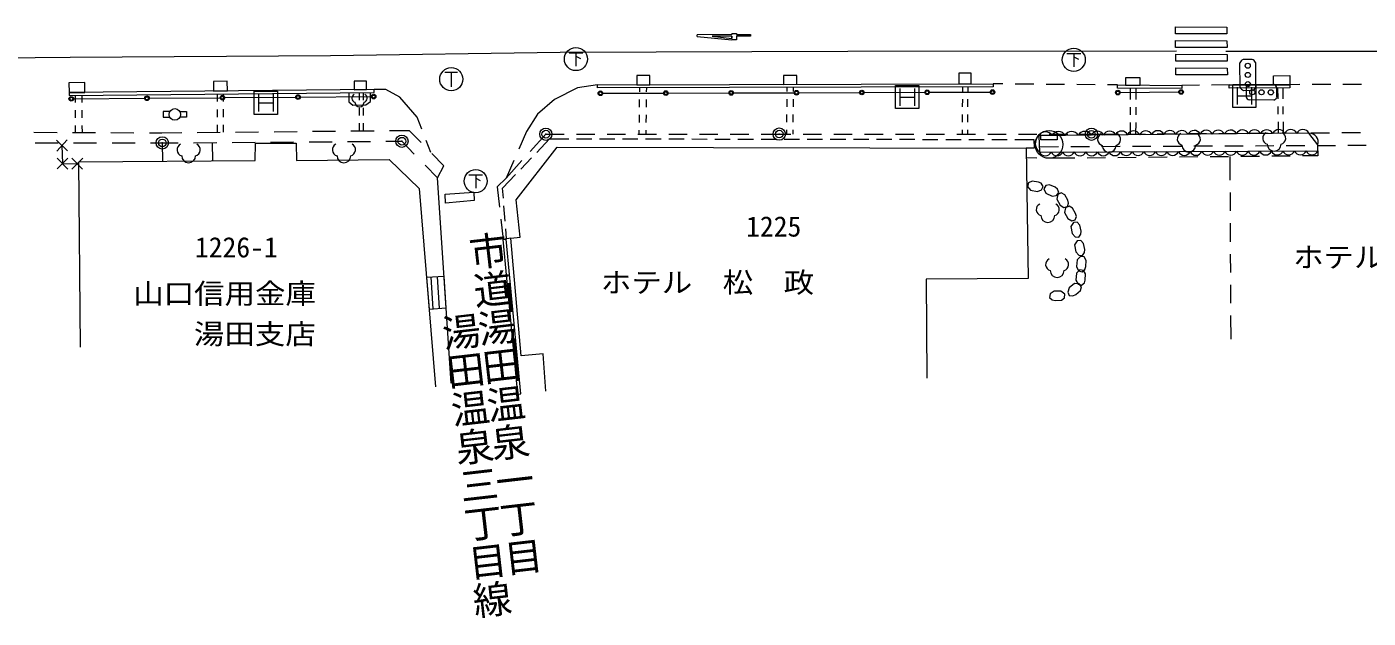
# Model space of a CAD drawing. Units: millimetres, scale not verified. Extents: x 40000 to 680000, y 20000 to 380000.
# Drawn here: x 403382 to 490553, y 250493 to 288907 of the extents above; entities that cross this region are included whole.
import ezdxf
from ezdxf.enums import TextEntityAlignment as Align

# ---------------------------------------------------------------- set-up
doc = ezdxf.new("R2010")
doc.units = ezdxf.units.MM
doc.header["$LTSCALE"] = 1000
doc.header["$PDMODE"] = 32
doc.header["$PDSIZE"] = 500
for name, color, linetype, lineweight in [('M-BGD', 7, 'Continuous', 13), ('M-BGD-EXST', 7, 'Continuous', 13), ('M-BMK-OTRS', 5, 'Continuous', 13), ('M-BMK-ROW', 30, 'Continuous', 13), ('M-STR-STRC', 7, 'Continuous', 13)]:
    doc.layers.add(name, color=color, linetype=linetype, lineweight=lineweight)
doc.layers.add('M-BMK-HTXT', color=7, linetype='Continuous')
doc.styles.add('@ＭＳ ゴシック', font='')
doc.styles.add('ＭＳ ゴシック', font='')
doc.styles.get('@ＭＳ ゴシック').set_extended_font_data('@MS Gothic')
doc.styles.get('ＭＳ ゴシック').set_extended_font_data('MS Gothic')

msp = doc.modelspace()

# ---------------------------------------------------------------- linework, layer by layer
at = {"layer": 'M-BGD'}
for p, q in [((482241, 284976), (482221, 286576)), ((483019, 286786), (482419, 286779)), ((483221, 286588), (483241, 284988)), ((440460, 285141), (439162, 284936)), ((459844, 283596), (459844, 285096)), ((459844, 285096), (461344, 285096)), ((461344, 285096), (461344, 283596)), ((466821, 285196), (466182, 285202)), ((468821, 285178), (467621, 285189)), ((470821, 285160), (469621, 285171)), ((472821, 285142), (471621, 285153)), ((474260, 285129), (473621, 285135)), ((479582, 285109), (478446, 285098)), ((481519, 285129), (480382, 285118)), ((481754, 283666), (481754, 285166)), ((481754, 285166), (483254, 285166)), ((482826, 285159), (484426, 285151)), ((483254, 285166), (483254, 283666)), ((486116, 285152), (485464, 285150)), ((488116, 285156), (486916, 285153)), ((490116, 285161), (488916, 285158)), ((406423, 284233), (411036, 284267)), ((406541, 283995), (406538, 284443)), ((406979, 283998), (406976, 284445)), ((411336, 284269), (415948, 284304)), ((415767, 284047), (415766, 284536)), ((416158, 284048), (416157, 284537)), ((416248, 284306), (420861, 284340)), ((418163, 283223), (418163, 284723)), ((418163, 284723), (419663, 284723)), ((418444, 284535), (418444, 283410)), ((419382, 284535), (419382, 283410)), ((419663, 284723), (419663, 283223)), ((421161, 284342), (425774, 284377)), ((425006, 284139), (425007, 284630)), ((425269, 284139), (425270, 284629)), ((426719, 284831), (425955, 284838)), ((427627, 284345), (426719, 284831)), ((428739, 283046), (427627, 284345)), ((437669, 284191), (436577, 283238)), ((439162, 284936), (437669, 284191)), ((440811, 284590), (444758, 284602)), ((443202, 283692), (443209, 284192)), ((443216, 284692), (443220, 284949)), ((443650, 283686), (443657, 284186)), ((443664, 284686), (443668, 284943)), ((445058, 284603), (449004, 284615)), ((449304, 284616), (453251, 284628)), ((452786, 283712), (452792, 284211)), ((452797, 284711), (452799, 284977)), ((453198, 283707), (453203, 284207)), ((453208, 284707), (453211, 284973)), ((453551, 284629), (457497, 284641)), ((457797, 284642), (461744, 284654)), ((460125, 284908), (460125, 283783)), ((460125, 284346), (461063, 284346)), ((461063, 284908), (461063, 283783)), ((462044, 284655), (465991, 284667)), ((464199, 283715), (464202, 284215)), ((464205, 284715), (464206, 284999)), ((464542, 283714), (464545, 284214)), ((464548, 284714), (464549, 284997)), ((474434, 284635), (478246, 284674)), ((475111, 284184), (475113, 284924)), ((475472, 284183), (475474, 284923)), ((482035, 284979), (482035, 283854)), ((482035, 284416), (482973, 284416)), ((482443, 284779), (483043, 284786)), ((482625, 284961), (482622, 284361)), ((482973, 284979), (482973, 283854)), ((484622, 284350), (484625, 284950)), ((484699, 284225), (484691, 284946)), ((485026, 284229), (485018, 284949)), ((406546, 282995), (406544, 283495)), ((406985, 282998), (406982, 283498)), ((412677, 283404), (412252, 283404)), ((412252, 283404), (412252, 283029)), ((413326, 283404), (413752, 283404)), ((413752, 283404), (413752, 283029)), ((415770, 283047), (415769, 283547)), ((416161, 283048), (416159, 283548)), ((418444, 283973), (419382, 283973)), ((425003, 283139), (425004, 283639)), ((425266, 283139), (425267, 283639)), ((461344, 283596), (459844, 283596)), ((475107, 283184), (475109, 283684)), ((475468, 283183), (475470, 283683)), ((483254, 283666), (481754, 283666)), ((484421, 284151), (482821, 284159)), ((484709, 283226), (484704, 283725)), ((485036, 283229), (485031, 283729)), ((406552, 282048), (406549, 282495)), ((406991, 282050), (406988, 282498)), ((412252, 283029), (412677, 283029)), ((413752, 283029), (413326, 283029)), ((415773, 282058), (415771, 282547)), ((416164, 282059), (416162, 282548)), ((419663, 283223), (418163, 283223)), ((425000, 282149), (425001, 282639)), ((425263, 282148), (425264, 282639)), ((429045, 282266), (428739, 283046)), ((436577, 283238), (435858, 282104)), ((443189, 282693), (443196, 283192)), ((443636, 282686), (443643, 283186)), ((452776, 282712), (452781, 283212)), ((453187, 282707), (453193, 283207)), ((464193, 282715), (464196, 283215)), ((464536, 282714), (464539, 283214)), ((475103, 281944), (475105, 282684)), ((475464, 281943), (475466, 282683)), ((484723, 282005), (484715, 282726)), ((485049, 282009), (485042, 282729)), ((403846, 282060), (405346, 282053)), ((406008, 281565), (405322, 280837)), ((406346, 282049), (407846, 282042)), ((408846, 282037), (410346, 282030)), ((411346, 282026), (412156, 282022)), ((412156, 282022), (413447, 282035)), ((414447, 282045), (415946, 282060)), ((416946, 282069), (418446, 282084)), ((419446, 282094), (420946, 282109)), ((421946, 282119), (423446, 282133)), ((424446, 282143), (425946, 282158)), ((426946, 282168), (428236, 282181)), ((428236, 282181), (429011, 281388)), ((435858, 282104), (435359, 280962)), ((436094, 280808), (437112, 281934)), ((436519, 280752), (437360, 281635)), ((437112, 281934), (438297, 281935)), ((437360, 281635), (438597, 281633)), ((439097, 281935), (440297, 281935)), ((439097, 281633), (440097, 281631)), ((440597, 281630), (441597, 281629)), ((441097, 281935), (442297, 281935)), ((442097, 281628), (443097, 281627)), ((443097, 281936), (444297, 281936)), ((443178, 281936), (443182, 282193)), ((443597, 281626), (444597, 281624)), ((443626, 281929), (443629, 282186)), ((445097, 281936), (446297, 281936)), ((445097, 281624), (446097, 281622)), ((446597, 281621), (447597, 281620)), ((447097, 281936), (448297, 281937)), ((448097, 281619), (449097, 281618)), ((449097, 281937), (450297, 281937)), ((449597, 281617), (450597, 281616)), ((451097, 281937), (452282, 281938)), ((451097, 281615), (452097, 281613)), ((452282, 281938), (453025, 281937)), ((452597, 281613), (453597, 281611)), ((452768, 281946), (452771, 282212)), ((453180, 281942), (453182, 282207)), ((453825, 281937), (455025, 281936)), ((454097, 281610), (455097, 281609)), ((455597, 281608), (456597, 281607)), ((455825, 281936), (457025, 281935)), ((457097, 281606), (458097, 281604)), ((457825, 281935), (459025, 281934)), ((458597, 281604), (459597, 281602)), ((459825, 281934), (461025, 281933)), ((460097, 281601), (461097, 281600)), ((461597, 281599), (462597, 281598)), ((461825, 281933), (463025, 281932)), ((463097, 281597), (464097, 281595)), ((463825, 281932), (465025, 281931)), ((464189, 281932), (464191, 282215)), ((464532, 281930), (464534, 282214)), ((464597, 281595), (465597, 281593)), ((465825, 281931), (467025, 281930)), ((466097, 281592), (467097, 281591)), ((467597, 281590), (468833, 281588)), ((467825, 281930), (469025, 281929)), ((468833, 281588), (468840, 281032)), ((469289, 281868), (470339, 281868)), ((469289, 281568), (469289, 281868)), ((470339, 281568), (469289, 281568)), ((469825, 281929), (471025, 281928)), ((470339, 281868), (470339, 281568)), ((471825, 281928), (472568, 281927)), ((472568, 281927), (474050, 281937)), ((474850, 281942), (476050, 281950)), ((476850, 281955), (478050, 281963)), ((478850, 281968), (480050, 281976)), ((480850, 281981), (482050, 281989)), ((482850, 281994), (484049, 282002)), ((484849, 282007), (486049, 282015)), ((486849, 282020), (488049, 282028)), ((488849, 282033), (490049, 282041)), ((403919, 281372), (405419, 281371)), ((406029, 280858), (405301, 281544)), ((406419, 281370), (407919, 281369)), ((408919, 281368), (410419, 281367)), ((411419, 281367), (412188, 281366)), ((412188, 281366), (413221, 281373)), ((412188, 281366), (412208, 280178)), ((414221, 281381), (415721, 281391)), ((415430, 281389), (415450, 280204)), ((416721, 281399), (418221, 281409)), ((419221, 281416), (420721, 281427)), ((421721, 281434), (423221, 281445)), ((424221, 281452), (425721, 281463)), ((426721, 281470), (427754, 281478)), ((427754, 281478), (428565, 280645)), ((429643, 280741), (429337, 281521)), ((468840, 281032), (468335, 281036)), ((469178, 281122), (470432, 281127)), ((471232, 281131), (472432, 281136)), ((473232, 281140), (474432, 281145)), ((475232, 281149), (476432, 281155)), ((477232, 281158), (478432, 281164)), ((479232, 281167), (480432, 281173)), ((481232, 281176), (482432, 281182)), ((483232, 281186), (484432, 281191)), ((485232, 281195), (486432, 281200)), ((487232, 281204), (488432, 281209)), ((487277, 280846), (487280, 280529)), ((489232, 281213), (490432, 281218)), ((406056, 280376), (405344, 279674)), ((405349, 280382), (406051, 279669)), ((407016, 280369), (406304, 279667)), ((406309, 280375), (407011, 279662)), ((429262, 279929), (430072, 279096)), ((429710, 280673), (430485, 279880)), ((430072, 279096), (430485, 279880)), ((435039, 280229), (434540, 279087)), ((434540, 279087), (435558, 280214)), ((435484, 279666), (436174, 280390)), ((469014, 280380), (468344, 280387)), ((470485, 280366), (469814, 280373)), ((471483, 280376), (470485, 280366)), ((473483, 280395), (472283, 280384)), ((475483, 280415), (474283, 280403)), ((477483, 280434), (476283, 280422)), ((479482, 280453), (478283, 280442)), ((481482, 280473), (480282, 280461)), ((481594, 278946), (481586, 280474)), ((483482, 280492), (482282, 280481)), ((485482, 280512), (484282, 280500)), ((487280, 280529), (486282, 280519)), ((430951, 265761), (430072, 279096)), ((434540, 279087), (433955, 278510)), ((434297, 278421), (435139, 279304)), ((433955, 278510), (434101, 277203)), ((434350, 277777), (434297, 278421)), ((468484, 278778), (468422, 278542)), ((468422, 278542), (468618, 278295)), ((468718, 278880), (468484, 278778)), ((468618, 278295), (469058, 278217)), ((469120, 278821), (468718, 278880)), ((469058, 278217), (469333, 278326)), ((469297, 278741), (469120, 278821)), ((469432, 278545), (469297, 278741)), ((469333, 278326), (469432, 278545)), ((469595, 278598), (469477, 278384)), ((469477, 278384), (469606, 278097)), ((469846, 278640), (469595, 278598)), ((469606, 278097), (470014, 277913)), ((470221, 278484), (469846, 278640)), ((470374, 278363), (470221, 278484)), ((470307, 277952), (470456, 278139)), ((470456, 278139), (470374, 278363)), ((470609, 278119), (470385, 278021)), ((470834, 278000), (470609, 278119)), ((481603, 276946), (481597, 278146)), ((434473, 276282), (434391, 277279)), ((470014, 277913), (470307, 277952)), ((470385, 278021), (470314, 277714)), ((470314, 277714), (470527, 277321)), ((470527, 277321), (470784, 277173)), ((470784, 277173), (471016, 277232)), ((471038, 277649), (470834, 278000)), ((471114, 277250), (470890, 277152)), ((471016, 277232), (471086, 277460)), ((471086, 277460), (471038, 277649)), ((471339, 277131), (471114, 277250)), ((434190, 276408), (434337, 275102)), ((470890, 277152), (470819, 276845)), ((470819, 276845), (471032, 276452)), ((471032, 276452), (471289, 276305)), ((471289, 276305), (471521, 276364)), ((471543, 276780), (471339, 277131)), ((471521, 276364), (471591, 276591)), ((471591, 276591), (471543, 276780)), ((434566, 275140), (434513, 275784)), ((471406, 276199), (471238, 275933)), ((471238, 275933), (471311, 275491)), ((471311, 275491), (471506, 275269)), ((471649, 276219), (471406, 276199)), ((471824, 276033), (471649, 276219)), ((471902, 275635), (471824, 276033)), ((471885, 275441), (471902, 275635)), ((481613, 274946), (481607, 276146)), ((434844, 275187), (434337, 275102)), ((434337, 275102), (434536, 275121)), ((435295, 265038), (434337, 275102)), ((435494, 265057), (434536, 275121)), ((471641, 275002), (471473, 274735)), ((471473, 274735), (471546, 274294)), ((471506, 275269), (471745, 275248)), ((471884, 275022), (471641, 275002)), ((471745, 275248), (471885, 275441)), ((472058, 274836), (471884, 275022)), ((472136, 274437), (472058, 274836)), ((471546, 274294), (471741, 274071)), ((471631, 273774), (471599, 273328)), ((471855, 273994), (471631, 273774)), ((471741, 274071), (471979, 274051)), ((472097, 273957), (471855, 273994)), ((471979, 274051), (472120, 274243)), ((472223, 273736), (472097, 273957)), ((472120, 274243), (472136, 274437)), ((472206, 273330), (472223, 273736)), ((481622, 272946), (481616, 274146)), ((471595, 272905), (471564, 272459)), ((471820, 273125), (471595, 272905)), ((471599, 273328), (471736, 273066)), ((471736, 273066), (471964, 272991)), ((472061, 273089), (471820, 273125)), ((471964, 272991), (472145, 273145)), ((472188, 272867), (472061, 273089)), ((472145, 273145), (472206, 273330)), ((472171, 272461), (472188, 272867)), ((429791, 270592), (429655, 272646)), ((430209, 270626), (430075, 272669)), ((434811, 272225), (434612, 272206)), ((434823, 270417), (434652, 272209)), ((434862, 270421), (434692, 272213)), ((434902, 270425), (434732, 272217)), ((434942, 270429), (434772, 272221)), ((471467, 272232), (471123, 271947)), ((471781, 272222), (471467, 272232)), ((471564, 272459), (471701, 272197)), ((471701, 272197), (471929, 272122)), ((471922, 272023), (471781, 272222)), ((471849, 271778), (471922, 272023)), ((471929, 272122), (472110, 272276)), ((472110, 272276), (472171, 272461)), ((481632, 270946), (481626, 272146)), ((469897, 271564), (469847, 271330)), ((469847, 271330), (470019, 271166)), ((470143, 271729), (469897, 271564)), ((470019, 271166), (470210, 271125)), ((470590, 271745), (470143, 271729)), ((470210, 271125), (470615, 271152)), ((470833, 271544), (470590, 271745)), ((470615, 271152), (470822, 271301)), ((470822, 271301), (470833, 271544)), ((471123, 271947), (471029, 271666)), ((471029, 271666), (471132, 271450)), ((471132, 271450), (471368, 271426)), ((471368, 271426), (471545, 271510)), ((471545, 271510), (471849, 271778)), ((434783, 270414), (434982, 270433)), ((481643, 268617), (481635, 270146)), ((435153, 268641), (434953, 268622)), ((435164, 266834), (434993, 268626)), ((435204, 266837), (435033, 268629)), ((435243, 266841), (435073, 268633)), ((435283, 266845), (435113, 268637)), ((435124, 266830), (435323, 266849)), ((435295, 265038), (435494, 265057))]:
    msp.add_line(p, q, dxfattribs=at)
for points in [[(406127, 284637), (407153, 284648), (407147, 285283), (406120, 285272)], [(415524, 284732), (416414, 284741), (416408, 285371), (415517, 285362)], [(424660, 284825), (425458, 284833), (425453, 285380), (424655, 285371)], [(440460, 285141), (466182, 285202), (466182, 285004), (440460, 284943)], [(443026, 285147), (443871, 285149), (443869, 285755), (443024, 285753)], [(452565, 285170), (453431, 285172), (453430, 285745), (452564, 285743)], [(463952, 285197), (464755, 285199), (464754, 285891), (463950, 285889)], [(474260, 285129), (478446, 285098), (478444, 284899), (474259, 284931)], [(474778, 285125), (475734, 285118), (475737, 285585), (474782, 285592)], [(481519, 285129), (485464, 285150), (485465, 284952), (481520, 284931)], [(485464, 285150), (484397, 285144), (484393, 285731), (485461, 285736)], [(425955, 284838), (406127, 284637), (406129, 284439), (425957, 284640)], [(487277, 280846), (487277, 281243), (486700, 281996), (472565, 281873), (469153, 281836), (469190, 280769)], [(430571, 278043), (432431, 278157), (432455, 277616), (430581, 277455)], [(430628, 270661), (430494, 272691), (429353, 272629), (429522, 270570)]]:
    msp.add_lwpolyline(points, close=True, dxfattribs=at)
for points in [[(424311, 284623), (424319, 284044), (424562, 283828), (425411, 283835), (425710, 284058), (425710, 284637)], [(405665, 281201), (405700, 280025), (406660, 280018)], [(406864, 268088), (406752, 280133), (418217, 280227), (418239, 281342), (420886, 281342), (420909, 280233), (426927, 280285), (428879, 278396), (429938, 265514)], [(437121, 265248), (436947, 267662), (435514, 267537), (434844, 275187), (435433, 275252), (435184, 277671), (437840, 281084), (468335, 281036), (468453, 272559), (461830, 272512), (461877, 266077)]]:
    msp.add_lwpolyline(points, dxfattribs=at)
for centre, radius in [((482724, 286382), 167), ((482731, 285782), 167), ((482738, 285182), 167), ((406273, 284232), 150), ((406273, 284232), 120), ((406273, 284232), 100), ((411186, 284268), 150), ((411186, 284268), 120), ((411186, 284268), 100), ((416098, 284305), 150), ((416098, 284305), 120), ((416098, 284305), 100), ((421011, 284341), 150), ((421011, 284341), 120), ((421011, 284341), 100), ((425924, 284378), 150), ((425924, 284378), 120), ((425924, 284378), 100), ((440661, 284589), 150), ((440661, 284589), 120), ((440661, 284589), 100), ((444908, 284602), 150), ((444908, 284602), 120), ((444908, 284602), 100), ((449154, 284615), 150), ((449154, 284615), 120), ((449154, 284615), 100), ((453401, 284628), 150), ((453401, 284628), 120), ((453401, 284628), 100), ((457647, 284641), 150), ((457647, 284641), 120), ((457647, 284641), 100), ((461894, 284654), 150), ((461894, 284654), 120), ((461894, 284654), 100), ((466141, 284667), 150), ((466141, 284667), 120), ((466141, 284667), 100), ((474284, 284634), 150), ((474284, 284634), 120), ((474284, 284634), 100), ((478396, 284675), 150), ((478396, 284675), 120), ((478396, 284675), 100), ((483023, 284658), 167), ((483623, 284655), 167), ((484223, 284652), 167), ((413002, 283217), 375), ((469814, 281268), 900)]:
    msp.add_circle(centre, radius, dxfattribs=at)
for centre, radius, start, end in [((482526, 286477), 320, 109.49528, 161.90211), ((482921, 286483), 318, 19.26892, 72.12847), ((482914, 284870), 302, 106.80906, 162.55785), ((484321, 284848), 320, 18.48004, 70.88687), ((424774, 284271), 268, 116.08703, 255.33416), ((425238, 284271), 268, 284.66584, 63.91297), ((482529, 285069), 302, 197.8243, 253.57309), ((482917, 284454), 310, 197.50289, 251.86402), ((482945, 285080), 310, 288.51813, 342.87926), ((484321, 284452), 318, 288.25368, 341.11322), ((425006, 284012), 300, 180, 0), ((469616, 281318), 694, 131.75973, 232.1955), ((469583, 281601), 489, 29.86767, 151.37869), ((470435, 281611), 489, 29.86767, 151.37869), ((471288, 281620), 489, 29.86767, 151.37869), ((472141, 281629), 489, 29.86767, 151.37869), ((472959, 281693), 433, 25.52991, 155.46659), ((473372, 281598), 402, 116.08703, 255.33416), ((473745, 281700), 433, 25.52991, 155.46659), ((474530, 281706), 433, 25.52991, 155.46659), ((474068, 281598), 402, 284.66584, 63.91297), ((475315, 281713), 433, 25.52991, 155.46659), ((476101, 281720), 433, 25.52991, 155.46659), ((476886, 281727), 433, 25.52991, 155.46659), ((477671, 281734), 433, 25.52991, 155.46659), ((478456, 281740), 433, 25.52991, 155.46659), ((478550, 281615), 402, 116.08703, 255.33416), ((479242, 281747), 433, 25.52991, 155.46659), ((479246, 281615), 402, 284.66584, 63.91297), ((480027, 281754), 433, 25.52991, 155.46659), ((480812, 281761), 433, 25.52991, 155.46659), ((481598, 281768), 433, 25.52991, 155.46659), ((482383, 281775), 433, 25.52991, 155.46659), ((483168, 281781), 433, 25.52991, 155.46659), ((483954, 281788), 433, 25.52991, 155.46659), ((484098, 281668), 402, 116.08703, 255.33416), ((484739, 281795), 433, 25.52991, 155.46659), ((484794, 281668), 402, 284.66584, 63.91297), ((485524, 281802), 433, 25.52991, 155.46659), ((486309, 281809), 433, 25.52991, 155.46659), ((486731, 281422), 575, 341.86159, 93.06626), ((413550, 280920), 402, 116.08703, 255.33416), ((414246, 280920), 402, 284.66584, 63.91297), ((423642, 280920), 402, 116.08703, 255.33416), ((424338, 280920), 402, 284.66584, 63.91297), ((469566, 280930), 409, 203.11918, 337.369), ((470320, 280933), 409, 203.11918, 337.369), ((471074, 280936), 409, 203.11918, 337.369), ((471827, 280939), 409, 203.11918, 337.369), ((472581, 280943), 409, 203.11918, 337.369), ((473335, 280946), 409, 203.11918, 337.369), ((473720, 281209), 450, 180, 0), ((474088, 280949), 409, 203.11918, 337.369), ((474842, 280952), 409, 203.11918, 337.369), ((475595, 280955), 409, 203.11918, 337.369), ((476349, 280959), 409, 203.11918, 337.369), ((477103, 280962), 409, 203.11918, 337.369), ((477856, 280965), 409, 203.11918, 337.369), ((478610, 280968), 409, 203.11918, 337.369), ((478898, 281226), 450, 180, 0), ((479364, 280972), 409, 203.11918, 337.369), ((480117, 280975), 409, 203.11918, 337.369), ((480871, 280978), 409, 203.11918, 337.369), ((481624, 280981), 409, 203.11918, 337.369), ((482378, 280984), 409, 203.11918, 337.369), ((483132, 280988), 409, 203.11918, 337.369), ((483885, 280991), 409, 203.11918, 337.369), ((484446, 281279), 450, 180, 0), ((484639, 280994), 409, 203.11918, 337.369), ((485393, 280997), 409, 203.11918, 337.369), ((486146, 281000), 409, 203.11918, 337.369), ((486900, 281004), 409, 203.11918, 337.369), ((413898, 280531), 450, 180, 0), ((423990, 280531), 450, 180, 0), ((469382, 277036), 402, 116.08703, 255.33416), ((470079, 277036), 402, 284.66584, 63.91297), ((469731, 276647), 450, 180, 0), ((469990, 273469), 402, 116.08703, 255.33416), ((470686, 273469), 402, 284.66584, 63.91297), ((470338, 273081), 450, 180, 0)]:
    msp.add_arc(centre, radius, start, end, dxfattribs=at)
at = {"layer": 'M-BGD-EXST'}
for p, q in [((438618, 287222), (439518, 287222)), ((439068, 287222), (439068, 286360)), ((439068, 286997), (439368, 286847)), ((470970, 287177), (471870, 287177)), ((471420, 287177), (471420, 286315)), ((471420, 286952), (471720, 286802)), ((430554, 285956), (431379, 285956)), ((430966, 285956), (430966, 285019)), ((432102, 279297), (433002, 279297)), ((432552, 279297), (432552, 278434)), ((432552, 279072), (432852, 278922))]:
    msp.add_line(p, q, dxfattribs=at)
for centre in [(439068, 286810), (471420, 286765), (430966, 285506), (432552, 278884)]:
    msp.add_circle(centre, 750, dxfattribs=at)
at = {"layer": 'M-BMK-OTRS'}
msp.add_line((481300, 287325), (500115, 287330), dxfattribs=at)
msp.add_lwpolyline([(375557, 286576), (390292, 286787), (406207, 286931), (423107, 287055), (438046, 287256), (456737, 287332), (478097, 287357)], dxfattribs=at)
at = {"layer": 'M-BMK-ROW'}
for centre in [(412188, 281366), (427754, 281478), (437112, 281934), (452282, 281938), (472568, 281927)]:
    msp.add_circle(centre, 400, dxfattribs=at)
for p in [(412188, 281366), (427754, 281478), (437112, 281934), (452282, 281938), (472568, 281927)]:
    msp.add_point(p, dxfattribs=at)
at = {"layer": 'M-STR-STRC'}
for p, q in [((449193, 288401), (446948, 288392)), ((446948, 288288), (446948, 288392)), ((446948, 288288), (449195, 288056)), ((449193, 288470), (449193, 288401)), ((449194, 288298), (449194, 288160)), ((449506, 288057), (449195, 288056)), ((449505, 288299), (449506, 288057))]:
    msp.add_line(p, q, dxfattribs=at)
for points in [[(478023, 288907), (481364, 288896), (481369, 288446), (478028, 288457)], [(447916, 288292), (449194, 288160), (449194, 288298)], [(478034, 288018), (481375, 288008), (481380, 287558), (478039, 287568)], [(478045, 287130), (481386, 287119), (481391, 286669), (478050, 286680)], [(478055, 286241), (481396, 286230), (481402, 285780), (478061, 285791)]]:
    msp.add_lwpolyline(points, close=True, dxfattribs=at)
msp.add_lwpolyline([(449193, 288470), (449504, 288472), (449504, 288403), (450403, 288406), (450403, 288303), (449505, 288299), (449506, 288057), (449195, 288056)], dxfattribs=at)

# ---------------------------------------------------------------- texts
at = {"layer": 'M-BGD', "style": '@ＭＳ ゴシック'}
for s, p in [('市道湯田温泉一丁目', (431741, 275442)), ('湯田温泉三丁目線', (429989, 270180))]:
    msp.add_text(s, height=1833, rotation=276.57, dxfattribs=at).set_placement(p, align=Align.BOTTOM_LEFT)
at = {"layer": 'M-BGD', "style": 'ＭＳ ゴシック', "width": 1.1}
for s, p in [('ホテル\u3000松\u3000政', (485675, 272885)), ('ホテル\u3000松\u3000政', (440684, 271247)), ('山口信用金庫', (410292, 270523)), ('湯田支店', (414238, 267899))]:
    msp.add_text(s, height=1320, dxfattribs=at).set_placement(p, align=Align.BOTTOM_LEFT)
at = {"layer": 'M-BMK-HTXT', "style": 'ＭＳ ゴシック'}
for s, p in [('1225', (451919, 274884)), ('1226-1', (416998, 273532))]:
    msp.add_text(s, height=1320, dxfattribs=at).set_placement(p, align=Align.BOTTOM_CENTER)

doc.saveas('drawing.dxf')
